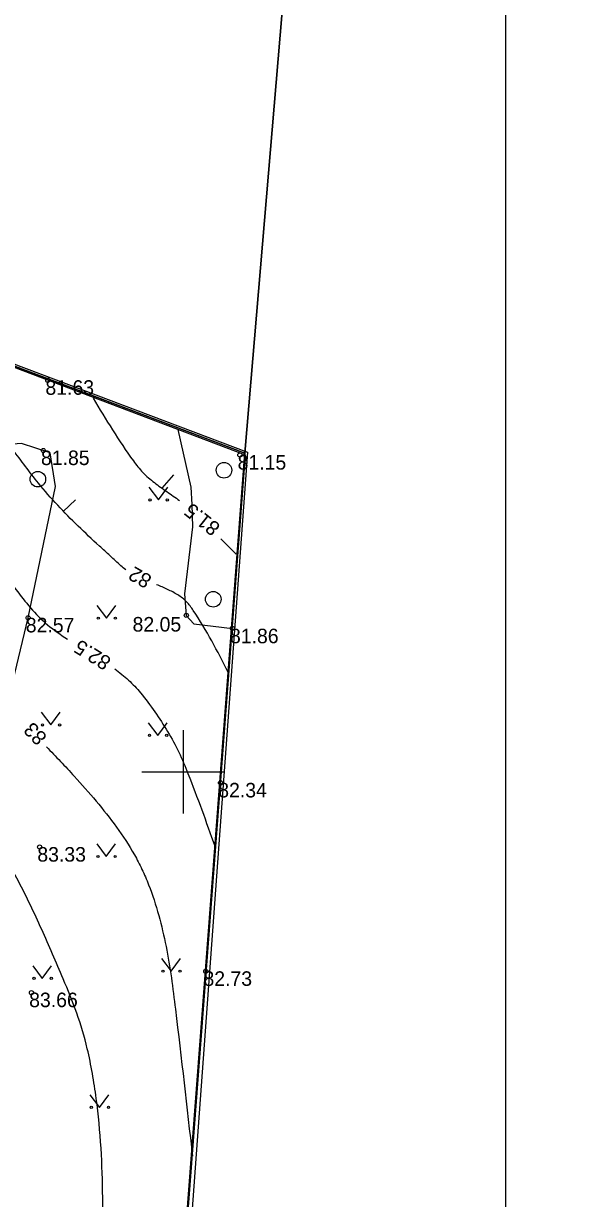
# Model space of a CAD drawing. Extents: x 640151 to 642820, y 6459264 to 6461024.
# Drawn here: x 641092.3 to 641119.2, y 6460629.5 to 6460686 of the extents above; entities that cross this region are included whole.
import ezdxf

# ---------------------------------------------------------------- set-up
doc = ezdxf.new("R2010")
doc.units = 0
for name, color, linetype in [('AED', 7, 'Continuous'), ('HALJASTUS', 7, 'Continuous'), ('HORISONTAAL-EH2000', 7, 'Continuous'), ('KORGUS-EH2000', 7, 'Continuous'), ('MOOTPIIR', 7, 'Continuous'), ('PIIR', 7, 'Continuous'), ('VORK', 7, 'Continuous'), ('VORMISTUS', 7, 'Continuous')]:
    doc.layers.add(name, color=color, linetype=linetype)

msp = doc.modelspace()

# ---------------------------------------------------------------- linework, layer by layer
at = {"layer": 'AED'}
msp.add_lwpolyline([(641095.956, 6460572.548), (641095.956, 6460572.548), (641102.991, 6460665.237), (641009.497, 6460700.681), (641000.587, 6460674.619)], dxfattribs=at)
at = {"layer": 'HALJASTUS'}
for p, q in [((641098.333, 6460663.697), (641098.797, 6460663.09)), ((641098.797, 6460663.09), (641099.242, 6460663.697)), ((641095.833, 6460658.003), (641096.296, 6460657.397)), ((641096.296, 6460657.397), (641096.742, 6460658.003)), ((641093.147, 6460652.866), (641093.611, 6460652.259)), ((641093.611, 6460652.259), (641094.056, 6460652.866)), ((641098.305, 6460652.361), (641098.768, 6460651.754)), ((641098.768, 6460651.754), (641099.214, 6460652.361)), ((641095.822, 6460646.533), (641096.286, 6460645.926)), ((641096.286, 6460645.926), (641096.731, 6460646.533)), ((641098.948, 6460641.012), (641099.411, 6460640.405)), ((641099.411, 6460640.405), (641099.857, 6460641.012)), ((641092.74, 6460640.666), (641093.203, 6460640.06)), ((641093.203, 6460640.06), (641093.649, 6460640.666)), ((641095.499, 6460634.455), (641095.962, 6460633.849)), ((641095.962, 6460633.849), (641096.408, 6460634.455))]:
    msp.add_line(p, q, dxfattribs=at)
for points in [[(641099.736, 6460666.471), (641100.354, 6460663.705), (641100.412, 6460662.862), (641100.44, 6460661.785), (641100.052, 6460658.572), (641100.14, 6460657.532), (641100.505, 6460657.127), (641102.359, 6460656.903)], [(641079.367, 6460651.315), (641078.27, 6460645.654), (641078.598, 6460644.358), (641079.908, 6460644.014), (641084.521, 6460645.352), (641085.965, 6460646.031), (641088.315, 6460647.422), (641090.339, 6460649.493), (641091.117, 6460651.649), (641092.517, 6460657.413), (641093.833, 6460663.726), (641093.578, 6460665.353), (641092.195, 6460665.797), (641088.617, 6460665.538), (641087.014, 6460664.946), (641085.729, 6460663.985), (641079.176, 6460656.523), (641078.992, 6460655.756)]]:
    msp.add_lwpolyline(points, dxfattribs=at)
for centre, radius in [((641101.955, 6460664.517), 0.375), ((641092.988, 6460664.085), 0.375), ((641098.396, 6460663.09), 0.055), ((641099.225, 6460663.09), 0.055), ((641101.437, 6460658.305), 0.375), ((641095.895, 6460657.397), 0.055), ((641096.724, 6460657.397), 0.055), ((641093.21, 6460652.259), 0.055), ((641094.038, 6460652.259), 0.055), ((641098.367, 6460651.754), 0.055), ((641099.196, 6460651.754), 0.055), ((641095.885, 6460645.926), 0.055), ((641096.713, 6460645.926), 0.055), ((641099.01, 6460640.405), 0.055), ((641099.839, 6460640.405), 0.055), ((641092.802, 6460640.06), 0.055), ((641093.631, 6460640.06), 0.055), ((641095.561, 6460633.849), 0.055), ((641096.39, 6460633.849), 0.055)]:
    msp.add_circle(centre, radius, dxfattribs=at)
at = {"layer": 'HORISONTAAL-EH2000'}
for p, q in [((641098.973, 6460663.649), (641099.535, 6460664.301)), ((641094.211, 6460662.532), (641094.793, 6460663.093)), ((641101.796, 6460661.219), (641102.548, 6460660.484))]:
    msp.add_line(p, q, dxfattribs=at)
for points in [[(641082.242, 6460673.079), (641083.406, 6460671.224), (641087.286, 6460665.142), (641088.54, 6460663.272), (641089.862, 6460661.448), (641091.231, 6460659.659), (641091.929, 6460658.775), (641092.632, 6460657.896), (641093.456, 6460657.074), (641094.411, 6460656.389)], [(641097.225, 6460659.73), (641096.986, 6460659.923), (641096.468, 6460660.394), (641095.95, 6460660.867), (641094.927, 6460661.83), (641093.942, 6460662.832), (641093.02, 6460663.891), (641092.391, 6460664.699), (641091.777, 6460665.516), (641091.159, 6460666.33), (641090.519, 6460667.126), (641087.114, 6460671.181)], [(641095.65, 6460667.989), (641097.59, 6460664.969), (641098.048, 6460664.406), (641098.6, 6460663.925), (641099.203, 6460663.488), (641099.51, 6460663.274), (641099.814, 6460663.056)], [(641102.16, 6460654.79), (641100.478, 6460657.766), (641100.15, 6460658.189), (641099.728, 6460658.517), (641099.239, 6460658.78), (641098.711, 6460659.007)], [(641096.689, 6460654.95), (641097.028, 6460654.692), (641097.35, 6460654.416), (641097.654, 6460654.119), (641097.935, 6460653.798), (641098.62, 6460652.888), (641099.239, 6460651.939), (641099.777, 6460650.949), (641100.219, 6460649.916), (641101.513, 6460646.422)], [(641095.817, 6460620.311), (641096.01, 6460623.705), (641096.102, 6460627.098), (641096.113, 6460629.494), (641096.03, 6460631.888), (641095.801, 6460634.282), (641095.614, 6460635.478), (641095.369, 6460636.674), (641094.859, 6460638.386), (641094.205, 6460640.038), (641093.172, 6460642.414), (641092.05, 6460644.74), (641091.388, 6460645.896), (641090.662, 6460647.015), (641089.929, 6460648.129), (641089.248, 6460649.269), (641088.934, 6460649.999), (641088.691, 6460650.767), (641088.423, 6460651.52), (641088.034, 6460652.204), (641087.167, 6460653.345)], [(641093.397, 6460651.203), (641094.078, 6460650.503), (641094.744, 6460649.786), (641095.793, 6460648.589), (641096.775, 6460647.342), (641097.636, 6460646.012), (641098.004, 6460645.306), (641098.17, 6460644.941), (641098.323, 6460644.567), (641098.809, 6460643.091), (641099.163, 6460641.598), (641099.42, 6460640.09), (641099.616, 6460638.572), (641100.435, 6460631.498)]]:
    msp.add_spline(points, degree=3, dxfattribs=at)
at = {"layer": 'KORGUS-EH2000'}
for centre in [(641093.464, 6460668.849), (641093.249, 6460665.466), (641102.722, 6460665.249), (641092.517, 6460657.413), (641100.14, 6460657.532), (641102.358, 6460656.903), (641101.789, 6460649.47), (641093.072, 6460646.379), (641101.077, 6460640.399), (641092.679, 6460639.374)]:
    msp.add_circle(centre, 0.1, dxfattribs=at)
at = {"layer": 'MOOTPIIR'}
msp.add_lwpolyline([(641009.391, 6460700.787), (641103.081, 6460665.39), (641096.302, 6460572.567), (641096.905, 6460561.136), (641083.929, 6460566.269), (641044.74, 6460580.848), (641005.897, 6460591.89), (640985.85, 6460596.376), (640999.953, 6460673.38)], close=True, dxfattribs=at)
at = {"layer": 'PIIR'}
for points in [[(641105.51, 6460695.53), (641102.96, 6460665.34), (641009.44, 6460700.65), (641000.04, 6460673.47), (640975.41, 6460684.26), (640959.28, 6460666.72), (640933.48, 6460616.04), (640894.9, 6460623.31), (640926.43, 6460685.27), (640930.94, 6460693.17), (640933.26, 6460697.38), (640936.54, 6460706.1), (640937.94, 6460712.11), (640939.55, 6460717.48), (640941.66, 6460722.46), (640968.62, 6460775.14), (641008.3, 6460808.63), (641056.18, 6460754.64), (641116.75, 6460765.75), (641115.94, 6460705.59)], [(641116.75, 6460765.75), (641197.18, 6460773.33), (641202.58, 6460700.87), (641128.12, 6460599.5), (641104.75, 6460567.98), (641095.82, 6460571.42), (641102.96, 6460665.34), (641105.51, 6460695.53), (641115.94, 6460705.59)], [(641009.44, 6460700.65), (641102.96, 6460665.34), (641095.82, 6460571.42), (641055.41, 6460586.92), (641024.73, 6460596.57), (640987.79, 6460605.65), (641000.04, 6460673.47)]]:
    msp.add_lwpolyline(points, close=True, dxfattribs=at)
at = {"layer": 'VORK'}
for p, q in [((641100, 6460648), (641100, 6460652)), ((641098, 6460650), (641102, 6460650))]:
    msp.add_line(p, q, dxfattribs=at)
at = {"layer": 'VORMISTUS'}
msp.add_lwpolyline([(641115.517, 6460509.66), (640972.775, 6460509.66), (640972.775, 6460716.033), (641115.517, 6460716.033)], close=True, dxfattribs=at)

# ---------------------------------------------------------------- texts
at = {"layer": 'HORISONTAAL-EH2000'}
for s, rotation, p in [('81.5', 141.4473, (641101.826, 6460661.848)), ('82', 150.3163, (641098.533, 6460659.4)), ('82.5', 148.2412, (641096.572, 6460655.443)), ('83', 134.2054, (641093.47, 6460651.699))]:
    msp.add_text(s, height=0.7, rotation=rotation, dxfattribs=at).set_placement(p)
at = {"layer": 'KORGUS-EH2000'}
for s, p in [('81.63', (641093.353, 6460668.148)), ('81.85', (641093.138, 6460664.765)), ('81.15', (641102.611, 6460664.548)), ('82.57', (641092.406, 6460656.712)), ('82.05', (641097.551, 6460656.752)), ('81.86', (641102.243, 6460656.189)), ('82.34', (641101.678, 6460648.769)), ('83.33', (641092.961, 6460645.678)), ('82.73', (641100.966, 6460639.698)), ('83.66', (641092.568, 6460638.673))]:
    msp.add_text(s, height=0.7, dxfattribs=at).set_placement(p)

doc.saveas('drawing.dxf')
